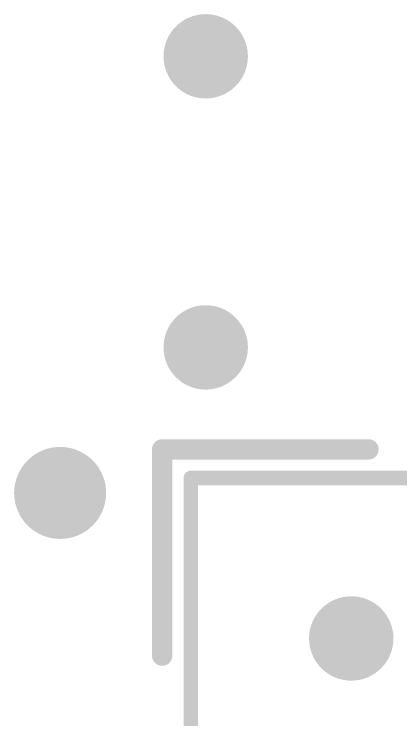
# Model space of a CAD drawing. Extents: x -38 to 69, y -21 to 41.
# Drawn here: x 11.03 to 14.4, y 25.96 to 32.12 of the extents above; entities that cross this region are included whole.
import ezdxf

# ---------------------------------------------------------------- set-up
doc = ezdxf.new("R2010")
doc.units = 0
for name, color, linetype in [('18', 110, 'CONTINUOUS'), ('21', 41, 'CONTINUOUS'), ('51', 53, 'CONTINUOUS')]:
    doc.layers.add(name, color=color, linetype=linetype)

# ---------------------------------------------------------------- blocks, each defined once
blk = doc.blocks.new('ROUNDV')
at = {"const_width": 0.5}
blk.add_lwpolyline([(0, -0.25, 1), (0, 0.25, 1), (0, -0.25)], format="xyb", dxfattribs=at)

msp = doc.modelspace()

# ---------------------------------------------------------------- linework, layer by layer
at = {"layer": '21'}
for points, const_width in [([(12.32, 28.3645, 1), (12.32, 28.2755)], 0.0889), ([(12.3644, 28.32, 1), (12.2756, 28.32)], 0.0889), ([(14.12, 28.2755, 1), (14.12, 28.3645)], 0.0889), ([(11.43, 27.7392, 1), (11.43, 28.1408, 1), (11.43, 27.7392)], 0.4016), ([(12.2756, 26.52, 1), (12.3644, 26.52)], 0.0889)]:
    msp.add_lwpolyline(points, format="xyb", dxfattribs=dict(at, const_width=const_width))
at = {"layer": '21', "const_width": 0.1778}
for points in [[(12.32, 26.52), (12.32, 28.32)], [(12.32, 28.32), (14.12, 28.32)]]:
    msp.add_lwpolyline(points, dxfattribs=at)
at = {"layer": '51', "const_width": 0.0635}
for points in [[(12.6018, 28.07, 1), (12.5382, 28.07)], [(12.57, 28.1017, 1), (12.57, 28.0383)]]:
    msp.add_lwpolyline(points, format="xyb", dxfattribs=at)
at = {"layer": '51', "const_width": 0.127}
for points in [[(12.57, 12.57), (12.57, 28.07)], [(12.57, 28.07), (28.07, 28.07)]]:
    msp.add_lwpolyline(points, dxfattribs=at)

# ---------------------------------------------------------------- block references
at = {"layer": '18', "xscale": 0.7366, "yscale": 0.7366}
for p in [(12.7, 31.75), (12.7, 31.75), (12.7, 29.21), (12.7, 29.21), (13.97, 26.67), (13.97, 26.67)]:
    msp.add_blockref('ROUNDV', p, dxfattribs=at)

doc.saveas('drawing.dxf')
